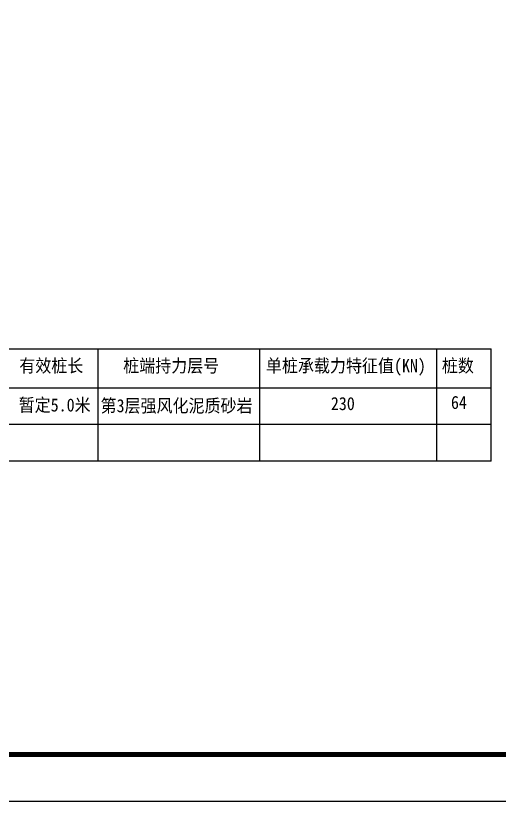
# Model space of a CAD drawing. Extents: x 32177600 to 32582346, y -189249 to 154687.
# Drawn here: x 32291869 to 32312549, y 70687 to 104267 of the extents above; entities that cross this region are included whole.
import ezdxf

# ---------------------------------------------------------------- set-up
doc = ezdxf.new("R2010")
doc.units = 0
doc.header["$LTSCALE"] = 1000
doc.header["$MEASUREMENT"] = 0
doc.layers.get('0').update_dxf_attribs({"linetype": 'CONTINUOUS'})
doc.layers.add('PUB_TEXT', color=7, linetype='CONTINUOUS')
doc.layers.add('PUB_TITLE', color=4, linetype='CONTINUOUS')
doc.styles.add('-宋体', font='', dxfattribs={"width": 0.8})
doc.styles.get('-宋体').set_extended_font_data('SimSun')

msp = doc.modelspace()

# ---------------------------------------------------------------- linework, layer by layer
for p, q in [((32278891.2, 90030.5, 0), (32312206, 90030.5, 0)), ((32295391.7, 85232.6, 0), (32295391.7, 90030.5, 0)), ((32302313.3, 85232.6, 0), (32302313.3, 90030.5, 0)), ((32309881.9, 85232.6, 0), (32309881.9, 90030.5, 0)), ((32312206, 85232.6, 0), (32312206, 90030.5, 0)), ((32278891.2, 88358.4, 0), (32312206, 88358.4, 0)), ((32312206, 86795.5, 0), (32278891.2, 86795.5, 0)), ((32312206, 85232.6, 0), (32278891.2, 85232.6, 0))]:
    msp.add_line(p, q)
at = {"layer": 'PUB_TITLE', "elevation": 0}
msp.add_lwpolyline([(32177600.3, 70687.4), (32326200.3, 70687.4), (32326200.3, 154687.4), (32177600.3, 154687.4)], close=True, dxfattribs=at)
at = {"layer": 'PUB_TITLE', "const_width": 200, "elevation": 0}
msp.add_lwpolyline([(32182600.3, 72687.4), (32324200.3, 72687.4), (32324200.3, 152687.4), (32182600.3, 152687.4)], close=True, dxfattribs=at)

# ---------------------------------------------------------------- texts
at = {"layer": 'PUB_TEXT', "style": '-宋体', "width": 0.9}
for s, height, p in [('有效桩长', 557.38, (32292021.7, 89029.2, 0)), ('桩端持力层号', 557.38, (32296465.8, 89029.2, 0)), ('单桩承载力特征值(KN)', 557.384, (32302569.7, 89029.2, 0)), ('桩数', 557.38, (32310095, 89029.2, 0)), ('暂定5.0米', 557.38, (32291995.4, 87349.9, 0)), ('64', 557.38, (32310482, 87458.9, 0)), ('第3层强风化泥质砂岩', 557.38, (32295498.2, 87318.1, 0)), ('230', 557.38, (32305346.7, 87409.7, 0))]:
    msp.add_text(s, height=height, dxfattribs=at).set_placement(p)

doc.saveas('drawing.dxf')
